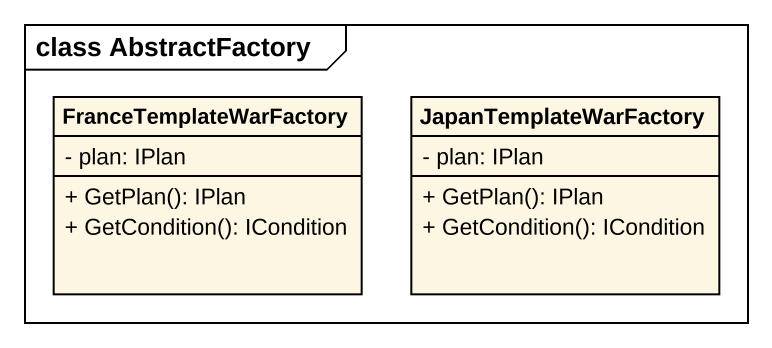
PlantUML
@startuml
mainframe class AbstractFactory
hide circle
hide empty members
skinparam classAttributeIconSize 0
class FranceTemplateWarFactory {
  - plan: IPlan
  + GetPlan(): IPlan
  + GetCondition(): ICondition
}
class JapanTemplateWarFactory {
  - plan: IPlan
  + GetPlan(): IPlan
  + GetCondition(): ICondition
}
@enduml
